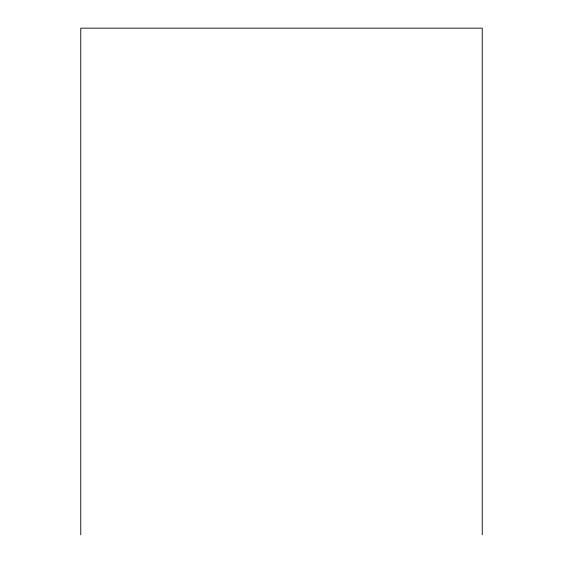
<?xml version="1.0" encoding="UTF-8"?>
<svg xmlns="http://www.w3.org/2000/svg" width="563" height="563" viewBox="0 0 563 563"><rect width="100%" height="100%" fill="white"/><g stroke="black" fill="none" stroke-linecap="round" stroke-linejoin="round"><path stroke-width="0.84" d="M482.245 534.85L482.245 28.15L80.755 28.15L80.755 534.85"/></g></svg>
